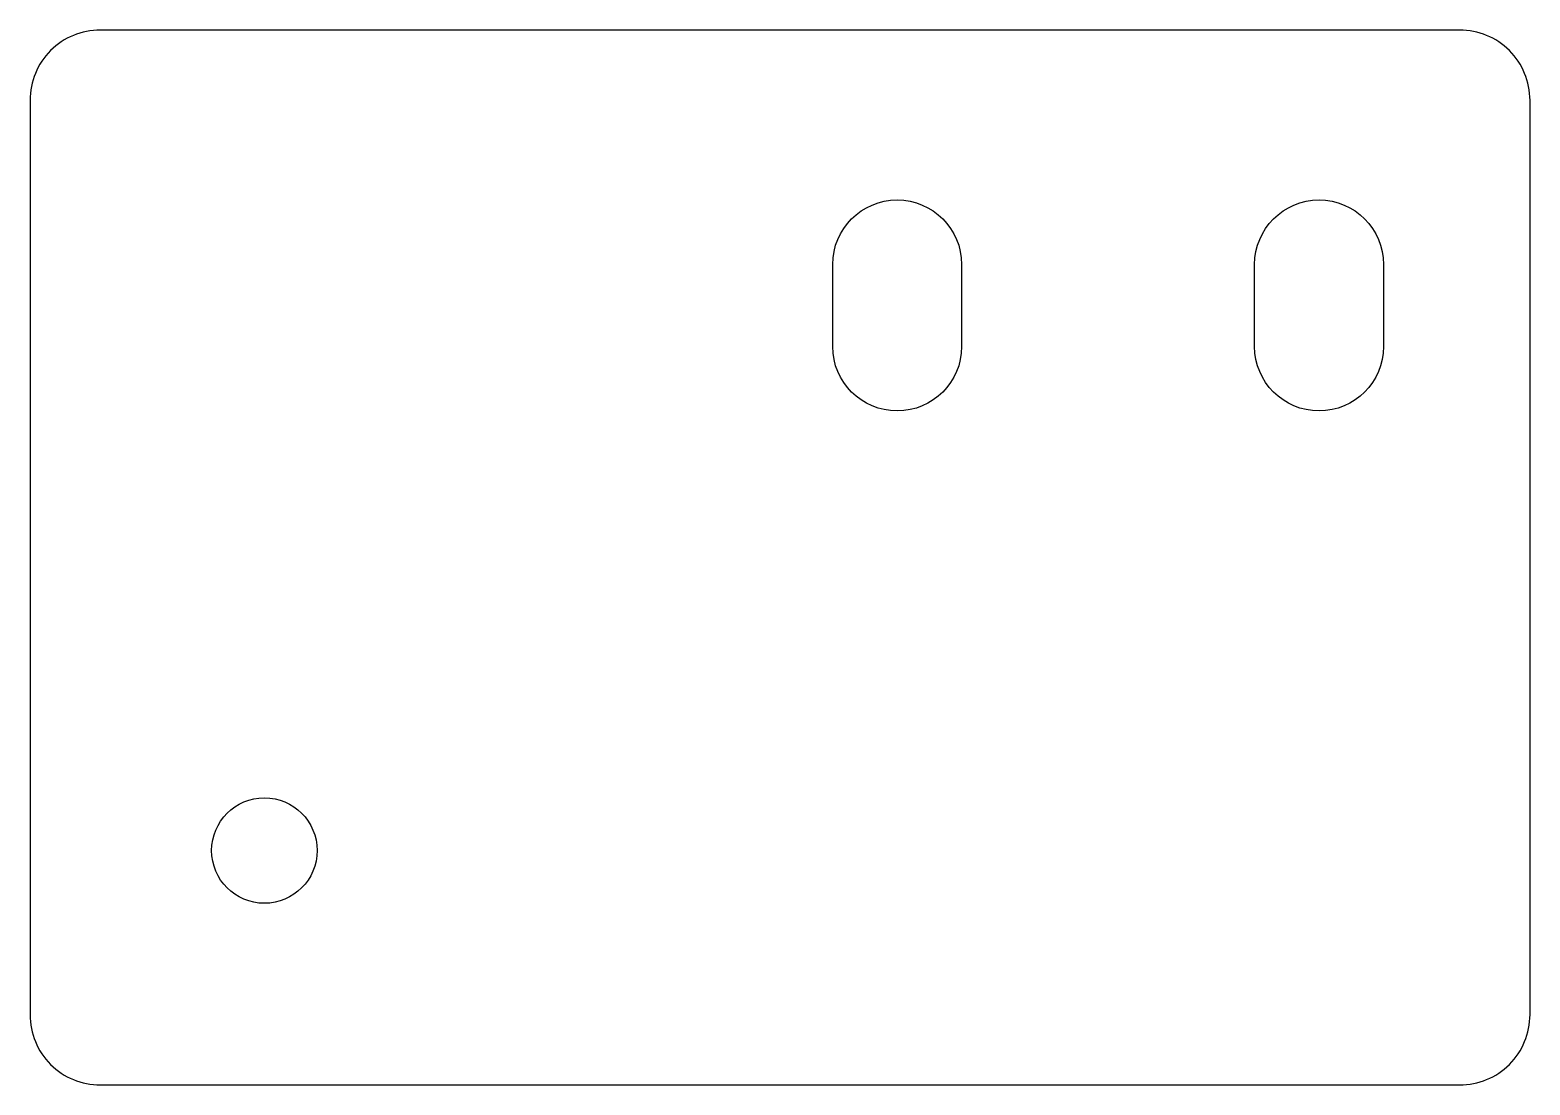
# Model space of a CAD drawing. Header units: millimetres. Extents: x -10 to 54, y -10 to 35.
import ezdxf

# ---------------------------------------------------------------- set-up
doc = ezdxf.new("R2010")
doc.units = ezdxf.units.MM

msp = doc.modelspace()

# ---------------------------------------------------------------- linework, layer by layer
for points in [[(-7, -10), (51, -10, 0.414214), (54, -7), (54, 32, 0.414214), (51, 35), (-7, 35, 0.414214), (-10, 32), (-10, -7, 0.414214)], [(24.25, 21.5), (24.25, 25, -1), (29.75, 25), (29.75, 21.5, -1)], [(42.25, 21.5), (42.25, 25, -1), (47.75, 25), (47.75, 21.5, -1)]]:
    msp.add_lwpolyline(points, format="xyb", close=True)
msp.add_circle((0, 0), 2.25)

doc.saveas('drawing.dxf')
